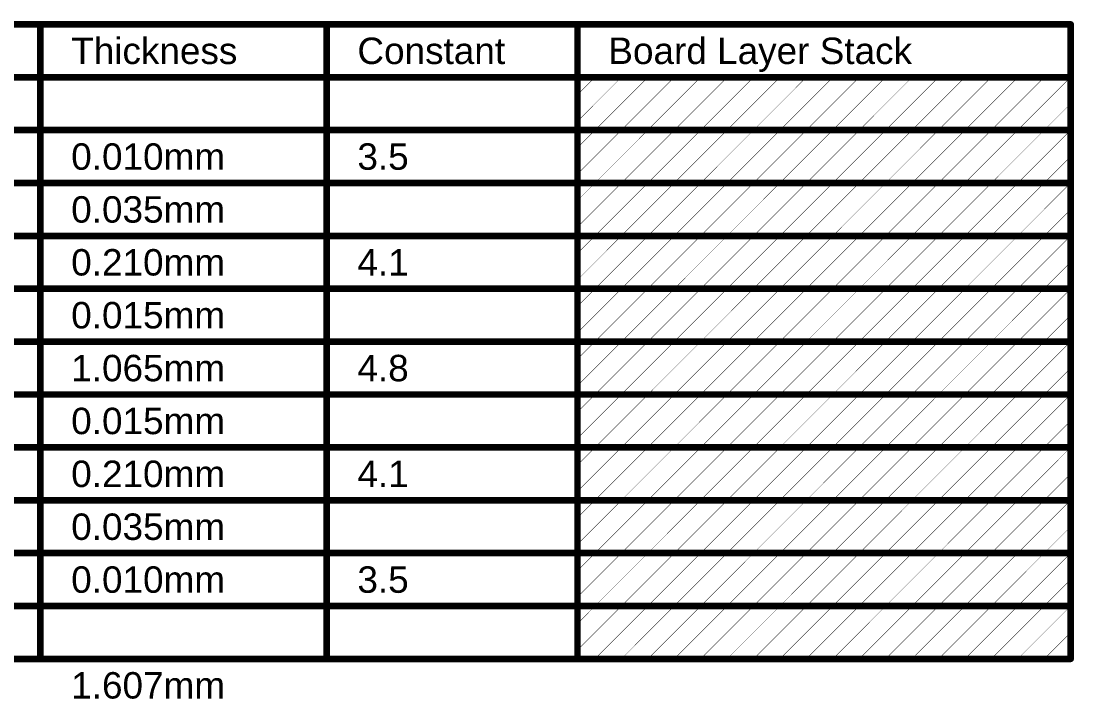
# Model space of a CAD drawing. Header units: inches. Extents: x -9 to 196, y -9 to 68.
# Drawn here: x 134.8 to 195.5, y -6.5 to 32.6 of the extents above; entities that cross this region are included whole.
import ezdxf

# ---------------------------------------------------------------- set-up
doc = ezdxf.new("R2010")
doc.units = ezdxf.units.IN
doc.layers.add('Fabrication', color=76, linetype='Continuous')
doc.styles.add('Arial', font='', dxfattribs={"height": 0.2})
doc.styles.get('Arial').set_extended_font_data('Arial')

msp = doc.modelspace()

# ---------------------------------------------------------------- linework, layer by layer
at = {"layer": 'Fabrication'}
for points, const_width in [([(80.029, 32.36), (195.314, 32.36)], 0.381), ([(135.894, -4.216), (135.894, 32.36)], 0.381), ([(152.4, -4.216), (152.4, 32.36)], 0.381), ([(166.874, -4.216), (166.874, 32.36)], 0.381), ([(195.314, -4.216), (195.314, 32.36)], 0.381), ([(80.029, 29.312), (195.314, 29.312)], 0.381), ([(166.874, 28.304), (167.882, 29.312)], 0.0254), ([(166.874, 26.78), (169.406, 29.312)], 0.0254), ([(167.882, 26.264), (170.93, 29.312)], 0.0254), ([(169.406, 26.264), (172.454, 29.312)], 0.0254), ([(170.93, 26.264), (173.978, 29.312)], 0.0254), ([(172.454, 26.264), (175.502, 29.312)], 0.0254), ([(173.978, 26.264), (177.026, 29.312)], 0.0254), ([(175.502, 26.264), (178.55, 29.312)], 0.0254), ([(177.026, 26.264), (180.074, 29.312)], 0.0254), ([(178.55, 26.264), (181.598, 29.312)], 0.0254), ([(180.074, 26.264), (183.122, 29.312)], 0.0254), ([(181.598, 26.264), (184.646, 29.312)], 0.0254), ([(183.122, 26.264), (186.17, 29.312)], 0.0254), ([(184.646, 26.264), (187.694, 29.312)], 0.0254), ([(186.17, 26.264), (189.218, 29.312)], 0.0254), ([(187.694, 26.264), (190.742, 29.312)], 0.0254), ([(189.218, 26.264), (192.266, 29.312)], 0.0254), ([(190.742, 26.264), (193.79, 29.312)], 0.0254), ([(192.266, 26.264), (195.314, 29.312)], 0.0254), ([(193.79, 26.264), (195.314, 27.788)], 0.0254), ([(114.056, 26.264), (135.894, 26.264)], 0.381), ([(135.894, 26.264), (152.4, 26.264)], 0.381), ([(152.4, 26.264), (166.874, 26.264)], 0.381), ([(166.874, 26.264), (195.314, 26.264)], 0.381), ([(166.874, 25.256), (167.882, 26.264)], 0.0254), ([(166.874, 23.732), (169.406, 26.264)], 0.0254), ([(167.882, 23.216), (170.93, 26.264)], 0.0254), ([(169.406, 23.216), (172.454, 26.264)], 0.0254), ([(170.93, 23.216), (173.978, 26.264)], 0.0254), ([(172.454, 23.216), (175.502, 26.264)], 0.0254), ([(173.978, 23.216), (177.026, 26.264)], 0.0254), ([(175.502, 23.216), (178.55, 26.264)], 0.0254), ([(177.026, 23.216), (180.074, 26.264)], 0.0254), ([(178.55, 23.216), (181.598, 26.264)], 0.0254), ([(180.074, 23.216), (183.122, 26.264)], 0.0254), ([(181.598, 23.216), (184.646, 26.264)], 0.0254), ([(183.122, 23.216), (186.17, 26.264)], 0.0254), ([(184.646, 23.216), (187.694, 26.264)], 0.0254), ([(186.17, 23.216), (189.218, 26.264)], 0.0254), ([(187.694, 23.216), (190.742, 26.264)], 0.0254), ([(189.218, 23.216), (192.266, 26.264)], 0.0254), ([(190.742, 23.216), (193.79, 26.264)], 0.0254), ([(192.266, 23.216), (195.314, 26.264)], 0.0254), ([(193.79, 23.216), (195.314, 24.74)], 0.0254), ([(114.056, 23.216), (135.894, 23.216)], 0.381), ([(135.894, 23.216), (152.4, 23.216)], 0.381), ([(152.4, 23.216), (166.874, 23.216)], 0.381), ([(166.874, 23.216), (195.314, 23.216)], 0.381), ([(166.874, 22.208), (167.882, 23.216)], 0.0254), ([(166.874, 20.684), (169.406, 23.216)], 0.0254), ([(167.882, 20.168), (170.93, 23.216)], 0.0254), ([(169.406, 20.168), (172.454, 23.216)], 0.0254), ([(170.93, 20.168), (173.978, 23.216)], 0.0254), ([(172.454, 20.168), (175.502, 23.216)], 0.0254), ([(173.978, 20.168), (177.026, 23.216)], 0.0254), ([(175.502, 20.168), (178.55, 23.216)], 0.0254), ([(177.026, 20.168), (180.074, 23.216)], 0.0254), ([(178.55, 20.168), (181.598, 23.216)], 0.0254), ([(180.074, 20.168), (183.122, 23.216)], 0.0254), ([(181.598, 20.168), (184.646, 23.216)], 0.0254), ([(183.122, 20.168), (186.17, 23.216)], 0.0254), ([(184.646, 20.168), (187.694, 23.216)], 0.0254), ([(186.17, 20.168), (189.218, 23.216)], 0.0254), ([(187.694, 20.168), (190.742, 23.216)], 0.0254), ([(189.218, 20.168), (192.266, 23.216)], 0.0254), ([(190.742, 20.168), (193.79, 23.216)], 0.0254), ([(192.266, 20.168), (195.314, 23.216)], 0.0254), ([(193.79, 20.168), (195.314, 21.692)], 0.0254), ([(114.056, 20.168), (135.894, 20.168)], 0.381), ([(135.894, 20.168), (152.4, 20.168)], 0.381), ([(152.4, 20.168), (166.874, 20.168)], 0.381), ([(166.874, 20.168), (195.314, 20.168)], 0.381), ([(166.874, 19.16), (167.882, 20.168)], 0.0254), ([(166.874, 17.636), (169.406, 20.168)], 0.0254), ([(167.882, 17.12), (170.93, 20.168)], 0.0254), ([(169.406, 17.12), (172.454, 20.168)], 0.0254), ([(170.93, 17.12), (173.978, 20.168)], 0.0254), ([(172.454, 17.12), (175.502, 20.168)], 0.0254), ([(173.978, 17.12), (177.026, 20.168)], 0.0254), ([(175.502, 17.12), (178.55, 20.168)], 0.0254), ([(177.026, 17.12), (180.074, 20.168)], 0.0254), ([(178.55, 17.12), (181.598, 20.168)], 0.0254), ([(180.074, 17.12), (183.122, 20.168)], 0.0254), ([(181.598, 17.12), (184.646, 20.168)], 0.0254), ([(183.122, 17.12), (186.17, 20.168)], 0.0254), ([(184.646, 17.12), (187.694, 20.168)], 0.0254), ([(186.17, 17.12), (189.218, 20.168)], 0.0254), ([(187.694, 17.12), (190.742, 20.168)], 0.0254), ([(189.218, 17.12), (192.266, 20.168)], 0.0254), ([(190.742, 17.12), (193.79, 20.168)], 0.0254), ([(192.266, 17.12), (195.314, 20.168)], 0.0254), ([(193.79, 17.12), (195.314, 18.644)], 0.0254), ([(114.056, 17.12), (135.894, 17.12)], 0.381), ([(135.894, 17.12), (152.4, 17.12)], 0.381), ([(152.4, 17.12), (166.874, 17.12)], 0.381), ([(166.874, 17.12), (195.314, 17.12)], 0.381), ([(166.874, 16.112), (167.882, 17.12)], 0.0254), ([(166.874, 14.588), (169.406, 17.12)], 0.0254), ([(167.882, 14.072), (170.93, 17.12)], 0.0254), ([(169.406, 14.072), (172.454, 17.12)], 0.0254), ([(170.93, 14.072), (173.978, 17.12)], 0.0254), ([(172.454, 14.072), (175.502, 17.12)], 0.0254), ([(173.978, 14.072), (177.026, 17.12)], 0.0254), ([(175.502, 14.072), (178.55, 17.12)], 0.0254), ([(177.026, 14.072), (180.074, 17.12)], 0.0254), ([(178.55, 14.072), (181.598, 17.12)], 0.0254), ([(180.074, 14.072), (183.122, 17.12)], 0.0254), ([(181.598, 14.072), (184.646, 17.12)], 0.0254), ([(183.122, 14.072), (186.17, 17.12)], 0.0254), ([(184.646, 14.072), (187.694, 17.12)], 0.0254), ([(186.17, 14.072), (189.218, 17.12)], 0.0254), ([(187.694, 14.072), (190.742, 17.12)], 0.0254), ([(189.218, 14.072), (192.266, 17.12)], 0.0254), ([(190.742, 14.072), (193.79, 17.12)], 0.0254), ([(192.266, 14.072), (195.314, 17.12)], 0.0254), ([(193.79, 14.072), (195.314, 15.596)], 0.0254), ([(114.056, 14.072), (135.894, 14.072)], 0.381), ([(135.894, 14.072), (152.4, 14.072)], 0.381), ([(152.4, 14.072), (166.874, 14.072)], 0.381), ([(166.874, 14.072), (195.314, 14.072)], 0.381), ([(166.874, 13.064), (167.882, 14.072)], 0.0254), ([(166.874, 11.54), (169.406, 14.072)], 0.0254), ([(167.882, 11.024), (170.93, 14.072)], 0.0254), ([(169.406, 11.024), (172.454, 14.072)], 0.0254), ([(170.93, 11.024), (173.978, 14.072)], 0.0254), ([(172.454, 11.024), (175.502, 14.072)], 0.0254), ([(173.978, 11.024), (177.026, 14.072)], 0.0254), ([(175.502, 11.024), (178.55, 14.072)], 0.0254), ([(177.026, 11.024), (180.074, 14.072)], 0.0254), ([(178.55, 11.024), (181.598, 14.072)], 0.0254), ([(180.074, 11.024), (183.122, 14.072)], 0.0254), ([(181.598, 11.024), (184.646, 14.072)], 0.0254), ([(183.122, 11.024), (186.17, 14.072)], 0.0254), ([(184.646, 11.024), (187.694, 14.072)], 0.0254), ([(186.17, 11.024), (189.218, 14.072)], 0.0254), ([(187.694, 11.024), (190.742, 14.072)], 0.0254), ([(189.218, 11.024), (192.266, 14.072)], 0.0254), ([(190.742, 11.024), (193.79, 14.072)], 0.0254), ([(192.266, 11.024), (195.314, 14.072)], 0.0254), ([(193.79, 11.024), (195.314, 12.548)], 0.0254), ([(114.056, 11.024), (135.894, 11.024)], 0.381), ([(135.894, 11.024), (152.4, 11.024)], 0.381), ([(152.4, 11.024), (166.874, 11.024)], 0.381), ([(166.874, 11.024), (195.314, 11.024)], 0.381), ([(166.874, 10.016), (167.882, 11.024)], 0.0254), ([(166.874, 8.492), (169.406, 11.024)], 0.0254), ([(167.882, 7.976), (170.93, 11.024)], 0.0254), ([(169.406, 7.976), (172.454, 11.024)], 0.0254), ([(170.93, 7.976), (173.978, 11.024)], 0.0254), ([(172.454, 7.976), (175.502, 11.024)], 0.0254), ([(173.978, 7.976), (177.026, 11.024)], 0.0254), ([(175.502, 7.976), (178.55, 11.024)], 0.0254), ([(177.026, 7.976), (180.074, 11.024)], 0.0254), ([(178.55, 7.976), (181.598, 11.024)], 0.0254), ([(180.074, 7.976), (183.122, 11.024)], 0.0254), ([(181.598, 7.976), (184.646, 11.024)], 0.0254), ([(183.122, 7.976), (186.17, 11.024)], 0.0254), ([(184.646, 7.976), (187.694, 11.024)], 0.0254), ([(186.17, 7.976), (189.218, 11.024)], 0.0254), ([(187.694, 7.976), (190.742, 11.024)], 0.0254), ([(189.218, 7.976), (192.266, 11.024)], 0.0254), ([(190.742, 7.976), (193.79, 11.024)], 0.0254), ([(192.266, 7.976), (195.314, 11.024)], 0.0254), ([(193.79, 7.976), (195.314, 9.5)], 0.0254), ([(114.056, 7.976), (135.894, 7.976)], 0.381), ([(135.894, 7.976), (152.4, 7.976)], 0.381), ([(152.4, 7.976), (166.874, 7.976)], 0.381), ([(166.874, 7.976), (195.314, 7.976)], 0.381), ([(166.874, 6.968), (167.882, 7.976)], 0.0254), ([(166.874, 5.444), (169.406, 7.976)], 0.0254), ([(167.882, 4.928), (170.93, 7.976)], 0.0254), ([(169.406, 4.928), (172.454, 7.976)], 0.0254), ([(170.93, 4.928), (173.978, 7.976)], 0.0254), ([(172.454, 4.928), (175.502, 7.976)], 0.0254), ([(173.978, 4.928), (177.026, 7.976)], 0.0254), ([(175.502, 4.928), (178.55, 7.976)], 0.0254), ([(177.026, 4.928), (180.074, 7.976)], 0.0254), ([(178.55, 4.928), (181.598, 7.976)], 0.0254), ([(180.074, 4.928), (183.122, 7.976)], 0.0254), ([(181.598, 4.928), (184.646, 7.976)], 0.0254), ([(183.122, 4.928), (186.17, 7.976)], 0.0254), ([(184.646, 4.928), (187.694, 7.976)], 0.0254), ([(186.17, 4.928), (189.218, 7.976)], 0.0254), ([(187.694, 4.928), (190.742, 7.976)], 0.0254), ([(189.218, 4.928), (192.266, 7.976)], 0.0254), ([(190.742, 4.928), (193.79, 7.976)], 0.0254), ([(192.266, 4.928), (195.314, 7.976)], 0.0254), ([(193.79, 4.928), (195.314, 6.452)], 0.0254), ([(114.056, 4.928), (135.894, 4.928)], 0.381), ([(135.894, 4.928), (152.4, 4.928)], 0.381), ([(152.4, 4.928), (166.874, 4.928)], 0.381), ([(166.874, 4.928), (195.314, 4.928)], 0.381), ([(166.874, 3.92), (167.882, 4.928)], 0.0254), ([(166.874, 2.396), (169.406, 4.928)], 0.0254), ([(167.882, 1.88), (170.93, 4.928)], 0.0254), ([(169.406, 1.88), (172.454, 4.928)], 0.0254), ([(170.93, 1.88), (173.978, 4.928)], 0.0254), ([(172.454, 1.88), (175.502, 4.928)], 0.0254), ([(173.978, 1.88), (177.026, 4.928)], 0.0254), ([(175.502, 1.88), (178.55, 4.928)], 0.0254), ([(177.026, 1.88), (180.074, 4.928)], 0.0254), ([(178.55, 1.88), (181.598, 4.928)], 0.0254), ([(180.074, 1.88), (183.122, 4.928)], 0.0254), ([(181.598, 1.88), (184.646, 4.928)], 0.0254), ([(183.122, 1.88), (186.17, 4.928)], 0.0254), ([(184.646, 1.88), (187.694, 4.928)], 0.0254), ([(186.17, 1.88), (189.218, 4.928)], 0.0254), ([(187.694, 1.88), (190.742, 4.928)], 0.0254), ([(189.218, 1.88), (192.266, 4.928)], 0.0254), ([(190.742, 1.88), (193.79, 4.928)], 0.0254), ([(192.266, 1.88), (195.314, 4.928)], 0.0254), ([(193.79, 1.88), (195.314, 3.404)], 0.0254), ([(114.056, 1.88), (135.894, 1.88)], 0.381), ([(135.894, 1.88), (152.4, 1.88)], 0.381), ([(152.4, 1.88), (166.874, 1.88)], 0.381), ([(166.874, 1.88), (195.314, 1.88)], 0.381), ([(166.874, 0.872), (167.882, 1.88)], 0.0254), ([(166.874, -0.652), (169.406, 1.88)], 0.0254), ([(167.882, -1.168), (170.93, 1.88)], 0.0254), ([(169.406, -1.168), (172.454, 1.88)], 0.0254), ([(170.93, -1.168), (173.978, 1.88)], 0.0254), ([(172.454, -1.168), (175.502, 1.88)], 0.0254), ([(173.978, -1.168), (177.026, 1.88)], 0.0254), ([(175.502, -1.168), (178.55, 1.88)], 0.0254), ([(177.026, -1.168), (180.074, 1.88)], 0.0254), ([(178.55, -1.168), (181.598, 1.88)], 0.0254), ([(180.074, -1.168), (183.122, 1.88)], 0.0254), ([(181.598, -1.168), (184.646, 1.88)], 0.0254), ([(183.122, -1.168), (186.17, 1.88)], 0.0254), ([(184.646, -1.168), (187.694, 1.88)], 0.0254), ([(186.17, -1.168), (189.218, 1.88)], 0.0254), ([(187.694, -1.168), (190.742, 1.88)], 0.0254), ([(189.218, -1.168), (192.266, 1.88)], 0.0254), ([(190.742, -1.168), (193.79, 1.88)], 0.0254), ([(192.266, -1.168), (195.314, 1.88)], 0.0254), ([(193.79, -1.168), (195.314, 0.356)], 0.0254), ([(114.056, -1.168), (135.894, -1.168)], 0.381), ([(135.894, -1.168), (152.4, -1.168)], 0.381), ([(152.4, -1.168), (166.874, -1.168)], 0.381), ([(166.874, -1.168), (195.314, -1.168)], 0.381), ([(166.874, -2.176), (167.882, -1.168)], 0.0254), ([(166.874, -3.7), (169.406, -1.168)], 0.0254), ([(167.882, -4.216), (170.93, -1.168)], 0.0254), ([(169.406, -4.216), (172.454, -1.168)], 0.0254), ([(170.93, -4.216), (173.978, -1.168)], 0.0254), ([(172.454, -4.216), (175.502, -1.168)], 0.0254), ([(173.978, -4.216), (177.026, -1.168)], 0.0254), ([(175.502, -4.216), (178.55, -1.168)], 0.0254), ([(177.026, -4.216), (180.074, -1.168)], 0.0254), ([(178.55, -4.216), (181.598, -1.168)], 0.0254), ([(180.074, -4.216), (183.122, -1.168)], 0.0254), ([(181.598, -4.216), (184.646, -1.168)], 0.0254), ([(183.122, -4.216), (186.17, -1.168)], 0.0254), ([(184.646, -4.216), (187.694, -1.168)], 0.0254), ([(186.17, -4.216), (189.218, -1.168)], 0.0254), ([(187.694, -4.216), (190.742, -1.168)], 0.0254), ([(189.218, -4.216), (192.266, -1.168)], 0.0254), ([(190.742, -4.216), (193.79, -1.168)], 0.0254), ([(192.266, -4.216), (195.314, -1.168)], 0.0254), ([(193.79, -4.216), (195.314, -2.692)], 0.0254), ([(114.056, -4.216), (135.894, -4.216)], 0.381), ([(135.894, -4.216), (152.4, -4.216)], 0.381), ([(152.4, -4.216), (166.874, -4.216)], 0.381), ([(166.874, -4.216), (195.314, -4.216)], 0.381)]:
    msp.add_lwpolyline(points, dxfattribs=dict(at, const_width=const_width))
for points, const_width in [([(135.799, 32.36, 1), (135.989, 32.36, 1)], 0.191), ([(152.305, 32.36, 1), (152.495, 32.36, 1)], 0.191), ([(166.779, 32.36, 1), (166.97, 32.36, 1)], 0.191), ([(195.219, 32.36, 1), (195.41, 32.36, 1)], 0.191), ([(195.219, 32.36, 1), (195.41, 32.36, 1)], 0.191), ([(167.876, 29.312, 1), (167.889, 29.312, 1)], 0.0127), ([(169.4, 29.312, 1), (169.413, 29.312, 1)], 0.0127), ([(170.924, 29.312, 1), (170.937, 29.312, 1)], 0.0127), ([(172.448, 29.312, 1), (172.461, 29.312, 1)], 0.0127), ([(173.972, 29.312, 1), (173.985, 29.312, 1)], 0.0127), ([(175.496, 29.312, 1), (175.509, 29.312, 1)], 0.0127), ([(177.02, 29.312, 1), (177.033, 29.312, 1)], 0.0127), ([(178.544, 29.312, 1), (178.557, 29.312, 1)], 0.0127), ([(180.068, 29.312, 1), (180.081, 29.312, 1)], 0.0127), ([(181.592, 29.312, 1), (181.605, 29.312, 1)], 0.0127), ([(183.116, 29.312, 1), (183.129, 29.312, 1)], 0.0127), ([(184.64, 29.312, 1), (184.653, 29.312, 1)], 0.0127), ([(186.164, 29.312, 1), (186.177, 29.312, 1)], 0.0127), ([(187.688, 29.312, 1), (187.701, 29.312, 1)], 0.0127), ([(189.212, 29.312, 1), (189.225, 29.312, 1)], 0.0127), ([(190.736, 29.312, 1), (190.749, 29.312, 1)], 0.0127), ([(192.26, 29.312, 1), (192.273, 29.312, 1)], 0.0127), ([(193.784, 29.312, 1), (193.797, 29.312, 1)], 0.0127), ([(195.219, 29.312, 1), (195.41, 29.312, 1)], 0.191), ([(195.308, 29.312, 1), (195.321, 29.312, 1)], 0.0127), ([(166.868, 28.304, 1), (166.881, 28.304, 1)], 0.0127), ([(195.308, 27.788, 1), (195.321, 27.788, 1)], 0.0127), ([(166.868, 26.78, 1), (166.881, 26.78, 1)], 0.0127), ([(135.799, 26.264, 1), (135.989, 26.264, 1)], 0.191), ([(135.799, 26.264, 1), (135.989, 26.264, 1)], 0.191), ([(152.305, 26.264, 1), (152.495, 26.264, 1)], 0.191), ([(152.305, 26.264, 1), (152.495, 26.264, 1)], 0.191), ([(166.779, 26.264, 1), (166.97, 26.264, 1)], 0.191), ([(166.779, 26.264, 1), (166.97, 26.264, 1)], 0.191), ([(167.876, 26.264, 1), (167.889, 26.264, 1)], 0.0127), ([(167.876, 26.264, 1), (167.889, 26.264, 1)], 0.0127), ([(169.4, 26.264, 1), (169.413, 26.264, 1)], 0.0127), ([(169.4, 26.264, 1), (169.413, 26.264, 1)], 0.0127), ([(170.924, 26.264, 1), (170.937, 26.264, 1)], 0.0127), ([(170.924, 26.264, 1), (170.937, 26.264, 1)], 0.0127), ([(172.448, 26.264, 1), (172.461, 26.264, 1)], 0.0127), ([(172.448, 26.264, 1), (172.461, 26.264, 1)], 0.0127), ([(173.972, 26.264, 1), (173.985, 26.264, 1)], 0.0127), ([(173.972, 26.264, 1), (173.985, 26.264, 1)], 0.0127), ([(175.496, 26.264, 1), (175.509, 26.264, 1)], 0.0127), ([(175.496, 26.264, 1), (175.509, 26.264, 1)], 0.0127), ([(177.02, 26.264, 1), (177.033, 26.264, 1)], 0.0127), ([(177.02, 26.264, 1), (177.033, 26.264, 1)], 0.0127), ([(178.544, 26.264, 1), (178.557, 26.264, 1)], 0.0127), ([(178.544, 26.264, 1), (178.557, 26.264, 1)], 0.0127), ([(180.068, 26.264, 1), (180.081, 26.264, 1)], 0.0127), ([(180.068, 26.264, 1), (180.081, 26.264, 1)], 0.0127), ([(181.592, 26.264, 1), (181.605, 26.264, 1)], 0.0127), ([(181.592, 26.264, 1), (181.605, 26.264, 1)], 0.0127), ([(183.116, 26.264, 1), (183.129, 26.264, 1)], 0.0127), ([(183.116, 26.264, 1), (183.129, 26.264, 1)], 0.0127), ([(184.64, 26.264, 1), (184.653, 26.264, 1)], 0.0127), ([(184.64, 26.264, 1), (184.653, 26.264, 1)], 0.0127), ([(186.164, 26.264, 1), (186.177, 26.264, 1)], 0.0127), ([(186.164, 26.264, 1), (186.177, 26.264, 1)], 0.0127), ([(187.688, 26.264, 1), (187.701, 26.264, 1)], 0.0127), ([(187.688, 26.264, 1), (187.701, 26.264, 1)], 0.0127), ([(189.212, 26.264, 1), (189.225, 26.264, 1)], 0.0127), ([(189.212, 26.264, 1), (189.225, 26.264, 1)], 0.0127), ([(190.736, 26.264, 1), (190.749, 26.264, 1)], 0.0127), ([(190.736, 26.264, 1), (190.749, 26.264, 1)], 0.0127), ([(192.26, 26.264, 1), (192.273, 26.264, 1)], 0.0127), ([(192.26, 26.264, 1), (192.273, 26.264, 1)], 0.0127), ([(193.784, 26.264, 1), (193.797, 26.264, 1)], 0.0127), ([(193.784, 26.264, 1), (193.797, 26.264, 1)], 0.0127), ([(195.219, 26.264, 1), (195.41, 26.264, 1)], 0.191), ([(195.308, 26.264, 1), (195.321, 26.264, 1)], 0.0127), ([(166.868, 25.256, 1), (166.881, 25.256, 1)], 0.0127), ([(195.308, 24.74, 1), (195.321, 24.74, 1)], 0.0127), ([(166.868, 23.732, 1), (166.881, 23.732, 1)], 0.0127), ([(135.799, 23.216, 1), (135.989, 23.216, 1)], 0.191), ([(135.799, 23.216, 1), (135.989, 23.216, 1)], 0.191), ([(152.305, 23.216, 1), (152.495, 23.216, 1)], 0.191), ([(152.305, 23.216, 1), (152.495, 23.216, 1)], 0.191), ([(166.779, 23.216, 1), (166.97, 23.216, 1)], 0.191), ([(166.779, 23.216, 1), (166.97, 23.216, 1)], 0.191), ([(167.876, 23.216, 1), (167.889, 23.216, 1)], 0.0127), ([(167.876, 23.216, 1), (167.889, 23.216, 1)], 0.0127), ([(169.4, 23.216, 1), (169.413, 23.216, 1)], 0.0127), ([(169.4, 23.216, 1), (169.413, 23.216, 1)], 0.0127), ([(170.924, 23.216, 1), (170.937, 23.216, 1)], 0.0127), ([(170.924, 23.216, 1), (170.937, 23.216, 1)], 0.0127), ([(172.448, 23.216, 1), (172.461, 23.216, 1)], 0.0127), ([(172.448, 23.216, 1), (172.461, 23.216, 1)], 0.0127), ([(173.972, 23.216, 1), (173.985, 23.216, 1)], 0.0127), ([(173.972, 23.216, 1), (173.985, 23.216, 1)], 0.0127), ([(175.496, 23.216, 1), (175.509, 23.216, 1)], 0.0127), ([(175.496, 23.216, 1), (175.509, 23.216, 1)], 0.0127), ([(177.02, 23.216, 1), (177.033, 23.216, 1)], 0.0127), ([(177.02, 23.216, 1), (177.033, 23.216, 1)], 0.0127), ([(178.544, 23.216, 1), (178.557, 23.216, 1)], 0.0127), ([(178.544, 23.216, 1), (178.557, 23.216, 1)], 0.0127), ([(180.068, 23.216, 1), (180.081, 23.216, 1)], 0.0127), ([(180.068, 23.216, 1), (180.081, 23.216, 1)], 0.0127), ([(181.592, 23.216, 1), (181.605, 23.216, 1)], 0.0127), ([(181.592, 23.216, 1), (181.605, 23.216, 1)], 0.0127), ([(183.116, 23.216, 1), (183.129, 23.216, 1)], 0.0127), ([(183.116, 23.216, 1), (183.129, 23.216, 1)], 0.0127), ([(184.64, 23.216, 1), (184.653, 23.216, 1)], 0.0127), ([(184.64, 23.216, 1), (184.653, 23.216, 1)], 0.0127), ([(186.164, 23.216, 1), (186.177, 23.216, 1)], 0.0127), ([(186.164, 23.216, 1), (186.177, 23.216, 1)], 0.0127), ([(187.688, 23.216, 1), (187.701, 23.216, 1)], 0.0127), ([(187.688, 23.216, 1), (187.701, 23.216, 1)], 0.0127), ([(189.212, 23.216, 1), (189.225, 23.216, 1)], 0.0127), ([(189.212, 23.216, 1), (189.225, 23.216, 1)], 0.0127), ([(190.736, 23.216, 1), (190.749, 23.216, 1)], 0.0127), ([(190.736, 23.216, 1), (190.749, 23.216, 1)], 0.0127), ([(192.26, 23.216, 1), (192.273, 23.216, 1)], 0.0127), ([(192.26, 23.216, 1), (192.273, 23.216, 1)], 0.0127), ([(193.784, 23.216, 1), (193.797, 23.216, 1)], 0.0127), ([(193.784, 23.216, 1), (193.797, 23.216, 1)], 0.0127), ([(195.219, 23.216, 1), (195.41, 23.216, 1)], 0.191), ([(195.308, 23.216, 1), (195.321, 23.216, 1)], 0.0127), ([(166.868, 22.208, 1), (166.881, 22.208, 1)], 0.0127), ([(195.308, 21.692, 1), (195.321, 21.692, 1)], 0.0127), ([(166.868, 20.684, 1), (166.881, 20.684, 1)], 0.0127), ([(135.799, 20.168, 1), (135.989, 20.168, 1)], 0.191), ([(135.799, 20.168, 1), (135.989, 20.168, 1)], 0.191), ([(152.305, 20.168, 1), (152.495, 20.168, 1)], 0.191), ([(152.305, 20.168, 1), (152.495, 20.168, 1)], 0.191), ([(166.779, 20.168, 1), (166.97, 20.168, 1)], 0.191), ([(166.779, 20.168, 1), (166.97, 20.168, 1)], 0.191), ([(167.876, 20.168, 1), (167.889, 20.168, 1)], 0.0127), ([(167.876, 20.168, 1), (167.889, 20.168, 1)], 0.0127), ([(169.4, 20.168, 1), (169.413, 20.168, 1)], 0.0127), ([(169.4, 20.168, 1), (169.413, 20.168, 1)], 0.0127), ([(170.924, 20.168, 1), (170.937, 20.168, 1)], 0.0127), ([(170.924, 20.168, 1), (170.937, 20.168, 1)], 0.0127), ([(172.448, 20.168, 1), (172.461, 20.168, 1)], 0.0127), ([(172.448, 20.168, 1), (172.461, 20.168, 1)], 0.0127), ([(173.972, 20.168, 1), (173.985, 20.168, 1)], 0.0127), ([(173.972, 20.168, 1), (173.985, 20.168, 1)], 0.0127), ([(175.496, 20.168, 1), (175.509, 20.168, 1)], 0.0127), ([(175.496, 20.168, 1), (175.509, 20.168, 1)], 0.0127), ([(177.02, 20.168, 1), (177.033, 20.168, 1)], 0.0127), ([(177.02, 20.168, 1), (177.033, 20.168, 1)], 0.0127), ([(178.544, 20.168, 1), (178.557, 20.168, 1)], 0.0127), ([(178.544, 20.168, 1), (178.557, 20.168, 1)], 0.0127), ([(180.068, 20.168, 1), (180.081, 20.168, 1)], 0.0127), ([(180.068, 20.168, 1), (180.081, 20.168, 1)], 0.0127), ([(181.592, 20.168, 1), (181.605, 20.168, 1)], 0.0127), ([(181.592, 20.168, 1), (181.605, 20.168, 1)], 0.0127), ([(183.116, 20.168, 1), (183.129, 20.168, 1)], 0.0127), ([(183.116, 20.168, 1), (183.129, 20.168, 1)], 0.0127), ([(184.64, 20.168, 1), (184.653, 20.168, 1)], 0.0127), ([(184.64, 20.168, 1), (184.653, 20.168, 1)], 0.0127), ([(186.164, 20.168, 1), (186.177, 20.168, 1)], 0.0127), ([(186.164, 20.168, 1), (186.177, 20.168, 1)], 0.0127), ([(187.688, 20.168, 1), (187.701, 20.168, 1)], 0.0127), ([(187.688, 20.168, 1), (187.701, 20.168, 1)], 0.0127), ([(189.212, 20.168, 1), (189.225, 20.168, 1)], 0.0127), ([(189.212, 20.168, 1), (189.225, 20.168, 1)], 0.0127), ([(190.736, 20.168, 1), (190.749, 20.168, 1)], 0.0127), ([(190.736, 20.168, 1), (190.749, 20.168, 1)], 0.0127), ([(192.26, 20.168, 1), (192.273, 20.168, 1)], 0.0127), ([(192.26, 20.168, 1), (192.273, 20.168, 1)], 0.0127), ([(193.784, 20.168, 1), (193.797, 20.168, 1)], 0.0127), ([(193.784, 20.168, 1), (193.797, 20.168, 1)], 0.0127), ([(195.219, 20.168, 1), (195.41, 20.168, 1)], 0.191), ([(195.308, 20.168, 1), (195.321, 20.168, 1)], 0.0127), ([(166.868, 19.16, 1), (166.881, 19.16, 1)], 0.0127), ([(195.308, 18.644, 1), (195.321, 18.644, 1)], 0.0127), ([(166.868, 17.636, 1), (166.881, 17.636, 1)], 0.0127), ([(135.799, 17.12, 1), (135.989, 17.12, 1)], 0.191), ([(135.799, 17.12, 1), (135.989, 17.12, 1)], 0.191), ([(152.305, 17.12, 1), (152.495, 17.12, 1)], 0.191), ([(152.305, 17.12, 1), (152.495, 17.12, 1)], 0.191), ([(166.779, 17.12, 1), (166.97, 17.12, 1)], 0.191), ([(166.779, 17.12, 1), (166.97, 17.12, 1)], 0.191), ([(167.876, 17.12, 1), (167.889, 17.12, 1)], 0.0127), ([(167.876, 17.12, 1), (167.889, 17.12, 1)], 0.0127), ([(169.4, 17.12, 1), (169.413, 17.12, 1)], 0.0127), ([(169.4, 17.12, 1), (169.413, 17.12, 1)], 0.0127), ([(170.924, 17.12, 1), (170.937, 17.12, 1)], 0.0127), ([(170.924, 17.12, 1), (170.937, 17.12, 1)], 0.0127), ([(172.448, 17.12, 1), (172.461, 17.12, 1)], 0.0127), ([(172.448, 17.12, 1), (172.461, 17.12, 1)], 0.0127), ([(173.972, 17.12, 1), (173.985, 17.12, 1)], 0.0127), ([(173.972, 17.12, 1), (173.985, 17.12, 1)], 0.0127), ([(175.496, 17.12, 1), (175.509, 17.12, 1)], 0.0127), ([(175.496, 17.12, 1), (175.509, 17.12, 1)], 0.0127), ([(177.02, 17.12, 1), (177.033, 17.12, 1)], 0.0127), ([(177.02, 17.12, 1), (177.033, 17.12, 1)], 0.0127), ([(178.544, 17.12, 1), (178.557, 17.12, 1)], 0.0127), ([(178.544, 17.12, 1), (178.557, 17.12, 1)], 0.0127), ([(180.068, 17.12, 1), (180.081, 17.12, 1)], 0.0127), ([(180.068, 17.12, 1), (180.081, 17.12, 1)], 0.0127), ([(181.592, 17.12, 1), (181.605, 17.12, 1)], 0.0127), ([(181.592, 17.12, 1), (181.605, 17.12, 1)], 0.0127), ([(183.116, 17.12, 1), (183.129, 17.12, 1)], 0.0127), ([(183.116, 17.12, 1), (183.129, 17.12, 1)], 0.0127), ([(184.64, 17.12, 1), (184.653, 17.12, 1)], 0.0127), ([(184.64, 17.12, 1), (184.653, 17.12, 1)], 0.0127), ([(186.164, 17.12, 1), (186.177, 17.12, 1)], 0.0127), ([(186.164, 17.12, 1), (186.177, 17.12, 1)], 0.0127), ([(187.688, 17.12, 1), (187.701, 17.12, 1)], 0.0127), ([(187.688, 17.12, 1), (187.701, 17.12, 1)], 0.0127), ([(189.212, 17.12, 1), (189.225, 17.12, 1)], 0.0127), ([(189.212, 17.12, 1), (189.225, 17.12, 1)], 0.0127), ([(190.736, 17.12, 1), (190.749, 17.12, 1)], 0.0127), ([(190.736, 17.12, 1), (190.749, 17.12, 1)], 0.0127), ([(192.26, 17.12, 1), (192.273, 17.12, 1)], 0.0127), ([(192.26, 17.12, 1), (192.273, 17.12, 1)], 0.0127), ([(193.784, 17.12, 1), (193.797, 17.12, 1)], 0.0127), ([(193.784, 17.12, 1), (193.797, 17.12, 1)], 0.0127), ([(195.219, 17.12, 1), (195.41, 17.12, 1)], 0.191), ([(195.308, 17.12, 1), (195.321, 17.12, 1)], 0.0127), ([(166.868, 16.112, 1), (166.881, 16.112, 1)], 0.0127), ([(195.308, 15.596, 1), (195.321, 15.596, 1)], 0.0127), ([(166.868, 14.588, 1), (166.881, 14.588, 1)], 0.0127), ([(135.799, 14.072, 1), (135.989, 14.072, 1)], 0.191), ([(135.799, 14.072, 1), (135.989, 14.072, 1)], 0.191), ([(152.305, 14.072, 1), (152.495, 14.072, 1)], 0.191), ([(152.305, 14.072, 1), (152.495, 14.072, 1)], 0.191), ([(166.779, 14.072, 1), (166.97, 14.072, 1)], 0.191), ([(166.779, 14.072, 1), (166.97, 14.072, 1)], 0.191), ([(167.876, 14.072, 1), (167.889, 14.072, 1)], 0.0127), ([(167.876, 14.072, 1), (167.889, 14.072, 1)], 0.0127), ([(169.4, 14.072, 1), (169.413, 14.072, 1)], 0.0127), ([(169.4, 14.072, 1), (169.413, 14.072, 1)], 0.0127), ([(170.924, 14.072, 1), (170.937, 14.072, 1)], 0.0127), ([(170.924, 14.072, 1), (170.937, 14.072, 1)], 0.0127), ([(172.448, 14.072, 1), (172.461, 14.072, 1)], 0.0127), ([(172.448, 14.072, 1), (172.461, 14.072, 1)], 0.0127), ([(173.972, 14.072, 1), (173.985, 14.072, 1)], 0.0127), ([(173.972, 14.072, 1), (173.985, 14.072, 1)], 0.0127), ([(175.496, 14.072, 1), (175.509, 14.072, 1)], 0.0127), ([(175.496, 14.072, 1), (175.509, 14.072, 1)], 0.0127), ([(177.02, 14.072, 1), (177.033, 14.072, 1)], 0.0127), ([(177.02, 14.072, 1), (177.033, 14.072, 1)], 0.0127), ([(178.544, 14.072, 1), (178.557, 14.072, 1)], 0.0127), ([(178.544, 14.072, 1), (178.557, 14.072, 1)], 0.0127), ([(180.068, 14.072, 1), (180.081, 14.072, 1)], 0.0127), ([(180.068, 14.072, 1), (180.081, 14.072, 1)], 0.0127), ([(181.592, 14.072, 1), (181.605, 14.072, 1)], 0.0127), ([(181.592, 14.072, 1), (181.605, 14.072, 1)], 0.0127), ([(183.116, 14.072, 1), (183.129, 14.072, 1)], 0.0127), ([(183.116, 14.072, 1), (183.129, 14.072, 1)], 0.0127), ([(184.64, 14.072, 1), (184.653, 14.072, 1)], 0.0127), ([(184.64, 14.072, 1), (184.653, 14.072, 1)], 0.0127), ([(186.164, 14.072, 1), (186.177, 14.072, 1)], 0.0127), ([(186.164, 14.072, 1), (186.177, 14.072, 1)], 0.0127), ([(187.688, 14.072, 1), (187.701, 14.072, 1)], 0.0127), ([(187.688, 14.072, 1), (187.701, 14.072, 1)], 0.0127), ([(189.212, 14.072, 1), (189.225, 14.072, 1)], 0.0127), ([(189.212, 14.072, 1), (189.225, 14.072, 1)], 0.0127), ([(190.736, 14.072, 1), (190.749, 14.072, 1)], 0.0127), ([(190.736, 14.072, 1), (190.749, 14.072, 1)], 0.0127), ([(192.26, 14.072, 1), (192.273, 14.072, 1)], 0.0127), ([(192.26, 14.072, 1), (192.273, 14.072, 1)], 0.0127), ([(193.784, 14.072, 1), (193.797, 14.072, 1)], 0.0127), ([(193.784, 14.072, 1), (193.797, 14.072, 1)], 0.0127), ([(195.219, 14.072, 1), (195.41, 14.072, 1)], 0.191), ([(195.308, 14.072, 1), (195.321, 14.072, 1)], 0.0127), ([(166.868, 13.064, 1), (166.881, 13.064, 1)], 0.0127), ([(195.308, 12.548, 1), (195.321, 12.548, 1)], 0.0127), ([(166.868, 11.54, 1), (166.881, 11.54, 1)], 0.0127), ([(135.799, 11.024, 1), (135.989, 11.024, 1)], 0.191), ([(135.799, 11.024, 1), (135.989, 11.024, 1)], 0.191), ([(152.305, 11.024, 1), (152.495, 11.024, 1)], 0.191), ([(152.305, 11.024, 1), (152.495, 11.024, 1)], 0.191), ([(166.779, 11.024, 1), (166.97, 11.024, 1)], 0.191), ([(166.779, 11.024, 1), (166.97, 11.024, 1)], 0.191), ([(167.876, 11.024, 1), (167.889, 11.024, 1)], 0.0127), ([(167.876, 11.024, 1), (167.889, 11.024, 1)], 0.0127), ([(169.4, 11.024, 1), (169.413, 11.024, 1)], 0.0127), ([(169.4, 11.024, 1), (169.413, 11.024, 1)], 0.0127), ([(170.924, 11.024, 1), (170.937, 11.024, 1)], 0.0127), ([(170.924, 11.024, 1), (170.937, 11.024, 1)], 0.0127), ([(172.448, 11.024, 1), (172.461, 11.024, 1)], 0.0127), ([(172.448, 11.024, 1), (172.461, 11.024, 1)], 0.0127), ([(173.972, 11.024, 1), (173.985, 11.024, 1)], 0.0127), ([(173.972, 11.024, 1), (173.985, 11.024, 1)], 0.0127), ([(175.496, 11.024, 1), (175.509, 11.024, 1)], 0.0127), ([(175.496, 11.024, 1), (175.509, 11.024, 1)], 0.0127), ([(177.02, 11.024, 1), (177.033, 11.024, 1)], 0.0127), ([(177.02, 11.024, 1), (177.033, 11.024, 1)], 0.0127), ([(178.544, 11.024, 1), (178.557, 11.024, 1)], 0.0127), ([(178.544, 11.024, 1), (178.557, 11.024, 1)], 0.0127), ([(180.068, 11.024, 1), (180.081, 11.024, 1)], 0.0127), ([(180.068, 11.024, 1), (180.081, 11.024, 1)], 0.0127), ([(181.592, 11.024, 1), (181.605, 11.024, 1)], 0.0127), ([(181.592, 11.024, 1), (181.605, 11.024, 1)], 0.0127), ([(183.116, 11.024, 1), (183.129, 11.024, 1)], 0.0127), ([(183.116, 11.024, 1), (183.129, 11.024, 1)], 0.0127), ([(184.64, 11.024, 1), (184.653, 11.024, 1)], 0.0127), ([(184.64, 11.024, 1), (184.653, 11.024, 1)], 0.0127), ([(186.164, 11.024, 1), (186.177, 11.024, 1)], 0.0127), ([(186.164, 11.024, 1), (186.177, 11.024, 1)], 0.0127), ([(187.688, 11.024, 1), (187.701, 11.024, 1)], 0.0127), ([(187.688, 11.024, 1), (187.701, 11.024, 1)], 0.0127), ([(189.212, 11.024, 1), (189.225, 11.024, 1)], 0.0127), ([(189.212, 11.024, 1), (189.225, 11.024, 1)], 0.0127), ([(190.736, 11.024, 1), (190.749, 11.024, 1)], 0.0127), ([(190.736, 11.024, 1), (190.749, 11.024, 1)], 0.0127), ([(192.26, 11.024, 1), (192.273, 11.024, 1)], 0.0127), ([(192.26, 11.024, 1), (192.273, 11.024, 1)], 0.0127), ([(193.784, 11.024, 1), (193.797, 11.024, 1)], 0.0127), ([(193.784, 11.024, 1), (193.797, 11.024, 1)], 0.0127), ([(195.219, 11.024, 1), (195.41, 11.024, 1)], 0.191), ([(195.308, 11.024, 1), (195.321, 11.024, 1)], 0.0127), ([(166.868, 10.016, 1), (166.881, 10.016, 1)], 0.0127), ([(195.308, 9.5, 1), (195.321, 9.5, 1)], 0.0127), ([(166.868, 8.492, 1), (166.881, 8.492, 1)], 0.0127), ([(135.799, 7.976, 1), (135.989, 7.976, 1)], 0.191), ([(135.799, 7.976, 1), (135.989, 7.976, 1)], 0.191), ([(152.305, 7.976, 1), (152.495, 7.976, 1)], 0.191), ([(152.305, 7.976, 1), (152.495, 7.976, 1)], 0.191), ([(166.779, 7.976, 1), (166.97, 7.976, 1)], 0.191), ([(166.779, 7.976, 1), (166.97, 7.976, 1)], 0.191), ([(167.876, 7.976, 1), (167.889, 7.976, 1)], 0.0127), ([(167.876, 7.976, 1), (167.889, 7.976, 1)], 0.0127), ([(169.4, 7.976, 1), (169.413, 7.976, 1)], 0.0127), ([(169.4, 7.976, 1), (169.413, 7.976, 1)], 0.0127), ([(170.924, 7.976, 1), (170.937, 7.976, 1)], 0.0127), ([(170.924, 7.976, 1), (170.937, 7.976, 1)], 0.0127), ([(172.448, 7.976, 1), (172.461, 7.976, 1)], 0.0127), ([(172.448, 7.976, 1), (172.461, 7.976, 1)], 0.0127), ([(173.972, 7.976, 1), (173.985, 7.976, 1)], 0.0127), ([(173.972, 7.976, 1), (173.985, 7.976, 1)], 0.0127), ([(175.496, 7.976, 1), (175.509, 7.976, 1)], 0.0127), ([(175.496, 7.976, 1), (175.509, 7.976, 1)], 0.0127), ([(177.02, 7.976, 1), (177.033, 7.976, 1)], 0.0127), ([(177.02, 7.976, 1), (177.033, 7.976, 1)], 0.0127), ([(178.544, 7.976, 1), (178.557, 7.976, 1)], 0.0127), ([(178.544, 7.976, 1), (178.557, 7.976, 1)], 0.0127), ([(180.068, 7.976, 1), (180.081, 7.976, 1)], 0.0127), ([(180.068, 7.976, 1), (180.081, 7.976, 1)], 0.0127), ([(181.592, 7.976, 1), (181.605, 7.976, 1)], 0.0127), ([(181.592, 7.976, 1), (181.605, 7.976, 1)], 0.0127), ([(183.116, 7.976, 1), (183.129, 7.976, 1)], 0.0127), ([(183.116, 7.976, 1), (183.129, 7.976, 1)], 0.0127), ([(184.64, 7.976, 1), (184.653, 7.976, 1)], 0.0127), ([(184.64, 7.976, 1), (184.653, 7.976, 1)], 0.0127), ([(186.164, 7.976, 1), (186.177, 7.976, 1)], 0.0127), ([(186.164, 7.976, 1), (186.177, 7.976, 1)], 0.0127), ([(187.688, 7.976, 1), (187.701, 7.976, 1)], 0.0127), ([(187.688, 7.976, 1), (187.701, 7.976, 1)], 0.0127), ([(189.212, 7.976, 1), (189.225, 7.976, 1)], 0.0127), ([(189.212, 7.976, 1), (189.225, 7.976, 1)], 0.0127), ([(190.736, 7.976, 1), (190.749, 7.976, 1)], 0.0127), ([(190.736, 7.976, 1), (190.749, 7.976, 1)], 0.0127), ([(192.26, 7.976, 1), (192.273, 7.976, 1)], 0.0127), ([(192.26, 7.976, 1), (192.273, 7.976, 1)], 0.0127), ([(193.784, 7.976, 1), (193.797, 7.976, 1)], 0.0127), ([(193.784, 7.976, 1), (193.797, 7.976, 1)], 0.0127), ([(195.219, 7.976, 1), (195.41, 7.976, 1)], 0.191), ([(195.308, 7.976, 1), (195.321, 7.976, 1)], 0.0127), ([(166.868, 6.968, 1), (166.881, 6.968, 1)], 0.0127), ([(195.308, 6.452, 1), (195.321, 6.452, 1)], 0.0127), ([(135.799, 4.928, 1), (135.989, 4.928, 1)], 0.191), ([(135.799, 4.928, 1), (135.989, 4.928, 1)], 0.191), ([(152.305, 4.928, 1), (152.495, 4.928, 1)], 0.191), ([(152.305, 4.928, 1), (152.495, 4.928, 1)], 0.191), ([(166.779, 4.928, 1), (166.97, 4.928, 1)], 0.191), ([(166.779, 4.928, 1), (166.97, 4.928, 1)], 0.191), ([(166.868, 5.444, 1), (166.881, 5.444, 1)], 0.0127), ([(167.876, 4.928, 1), (167.889, 4.928, 1)], 0.0127), ([(167.876, 4.928, 1), (167.889, 4.928, 1)], 0.0127), ([(169.4, 4.928, 1), (169.413, 4.928, 1)], 0.0127), ([(169.4, 4.928, 1), (169.413, 4.928, 1)], 0.0127), ([(170.924, 4.928, 1), (170.937, 4.928, 1)], 0.0127), ([(170.924, 4.928, 1), (170.937, 4.928, 1)], 0.0127), ([(172.448, 4.928, 1), (172.461, 4.928, 1)], 0.0127), ([(172.448, 4.928, 1), (172.461, 4.928, 1)], 0.0127), ([(173.972, 4.928, 1), (173.985, 4.928, 1)], 0.0127), ([(173.972, 4.928, 1), (173.985, 4.928, 1)], 0.0127), ([(175.496, 4.928, 1), (175.509, 4.928, 1)], 0.0127), ([(175.496, 4.928, 1), (175.509, 4.928, 1)], 0.0127), ([(177.02, 4.928, 1), (177.033, 4.928, 1)], 0.0127), ([(177.02, 4.928, 1), (177.033, 4.928, 1)], 0.0127), ([(178.544, 4.928, 1), (178.557, 4.928, 1)], 0.0127), ([(178.544, 4.928, 1), (178.557, 4.928, 1)], 0.0127), ([(180.068, 4.928, 1), (180.081, 4.928, 1)], 0.0127), ([(180.068, 4.928, 1), (180.081, 4.928, 1)], 0.0127), ([(181.592, 4.928, 1), (181.605, 4.928, 1)], 0.0127), ([(181.592, 4.928, 1), (181.605, 4.928, 1)], 0.0127), ([(183.116, 4.928, 1), (183.129, 4.928, 1)], 0.0127), ([(183.116, 4.928, 1), (183.129, 4.928, 1)], 0.0127), ([(184.64, 4.928, 1), (184.653, 4.928, 1)], 0.0127), ([(184.64, 4.928, 1), (184.653, 4.928, 1)], 0.0127), ([(186.164, 4.928, 1), (186.177, 4.928, 1)], 0.0127), ([(186.164, 4.928, 1), (186.177, 4.928, 1)], 0.0127), ([(187.688, 4.928, 1), (187.701, 4.928, 1)], 0.0127), ([(187.688, 4.928, 1), (187.701, 4.928, 1)], 0.0127), ([(189.212, 4.928, 1), (189.225, 4.928, 1)], 0.0127), ([(189.212, 4.928, 1), (189.225, 4.928, 1)], 0.0127), ([(190.736, 4.928, 1), (190.749, 4.928, 1)], 0.0127), ([(190.736, 4.928, 1), (190.749, 4.928, 1)], 0.0127), ([(192.26, 4.928, 1), (192.273, 4.928, 1)], 0.0127), ([(192.26, 4.928, 1), (192.273, 4.928, 1)], 0.0127), ([(193.784, 4.928, 1), (193.797, 4.928, 1)], 0.0127), ([(193.784, 4.928, 1), (193.797, 4.928, 1)], 0.0127), ([(195.219, 4.928, 1), (195.41, 4.928, 1)], 0.191), ([(195.308, 4.928, 1), (195.321, 4.928, 1)], 0.0127), ([(166.868, 3.92, 1), (166.881, 3.92, 1)], 0.0127), ([(195.308, 3.404, 1), (195.321, 3.404, 1)], 0.0127), ([(135.799, 1.88, 1), (135.989, 1.88, 1)], 0.191), ([(135.799, 1.88, 1), (135.989, 1.88, 1)], 0.191), ([(152.305, 1.88, 1), (152.495, 1.88, 1)], 0.191), ([(152.305, 1.88, 1), (152.495, 1.88, 1)], 0.191), ([(166.779, 1.88, 1), (166.97, 1.88, 1)], 0.191), ([(166.779, 1.88, 1), (166.97, 1.88, 1)], 0.191), ([(166.868, 2.396, 1), (166.881, 2.396, 1)], 0.0127), ([(167.876, 1.88, 1), (167.889, 1.88, 1)], 0.0127), ([(167.876, 1.88, 1), (167.889, 1.88, 1)], 0.0127), ([(169.4, 1.88, 1), (169.413, 1.88, 1)], 0.0127), ([(169.4, 1.88, 1), (169.413, 1.88, 1)], 0.0127), ([(170.924, 1.88, 1), (170.937, 1.88, 1)], 0.0127), ([(170.924, 1.88, 1), (170.937, 1.88, 1)], 0.0127), ([(172.448, 1.88, 1), (172.461, 1.88, 1)], 0.0127), ([(172.448, 1.88, 1), (172.461, 1.88, 1)], 0.0127), ([(173.972, 1.88, 1), (173.985, 1.88, 1)], 0.0127), ([(173.972, 1.88, 1), (173.985, 1.88, 1)], 0.0127), ([(175.496, 1.88, 1), (175.509, 1.88, 1)], 0.0127), ([(175.496, 1.88, 1), (175.509, 1.88, 1)], 0.0127), ([(177.02, 1.88, 1), (177.033, 1.88, 1)], 0.0127), ([(177.02, 1.88, 1), (177.033, 1.88, 1)], 0.0127), ([(178.544, 1.88, 1), (178.557, 1.88, 1)], 0.0127), ([(178.544, 1.88, 1), (178.557, 1.88, 1)], 0.0127), ([(180.068, 1.88, 1), (180.081, 1.88, 1)], 0.0127), ([(180.068, 1.88, 1), (180.081, 1.88, 1)], 0.0127), ([(181.592, 1.88, 1), (181.605, 1.88, 1)], 0.0127), ([(181.592, 1.88, 1), (181.605, 1.88, 1)], 0.0127), ([(183.116, 1.88, 1), (183.129, 1.88, 1)], 0.0127), ([(183.116, 1.88, 1), (183.129, 1.88, 1)], 0.0127), ([(184.64, 1.88, 1), (184.653, 1.88, 1)], 0.0127), ([(184.64, 1.88, 1), (184.653, 1.88, 1)], 0.0127), ([(186.164, 1.88, 1), (186.177, 1.88, 1)], 0.0127), ([(186.164, 1.88, 1), (186.177, 1.88, 1)], 0.0127), ([(187.688, 1.88, 1), (187.701, 1.88, 1)], 0.0127), ([(187.688, 1.88, 1), (187.701, 1.88, 1)], 0.0127), ([(189.212, 1.88, 1), (189.225, 1.88, 1)], 0.0127), ([(189.212, 1.88, 1), (189.225, 1.88, 1)], 0.0127), ([(190.736, 1.88, 1), (190.749, 1.88, 1)], 0.0127), ([(190.736, 1.88, 1), (190.749, 1.88, 1)], 0.0127), ([(192.26, 1.88, 1), (192.273, 1.88, 1)], 0.0127), ([(192.26, 1.88, 1), (192.273, 1.88, 1)], 0.0127), ([(193.784, 1.88, 1), (193.797, 1.88, 1)], 0.0127), ([(193.784, 1.88, 1), (193.797, 1.88, 1)], 0.0127), ([(195.219, 1.88, 1), (195.41, 1.88, 1)], 0.191), ([(195.308, 1.88, 1), (195.321, 1.88, 1)], 0.0127), ([(166.868, 0.872, 1), (166.881, 0.872, 1)], 0.0127), ([(195.308, 0.356, 1), (195.321, 0.356, 1)], 0.0127), ([(135.799, -1.168, 1), (135.989, -1.168, 1)], 0.191), ([(135.799, -1.168, 1), (135.989, -1.168, 1)], 0.191), ([(152.305, -1.168, 1), (152.495, -1.168, 1)], 0.191), ([(152.305, -1.168, 1), (152.495, -1.168, 1)], 0.191), ([(166.779, -1.168, 1), (166.97, -1.168, 1)], 0.191), ([(166.779, -1.168, 1), (166.97, -1.168, 1)], 0.191), ([(166.868, -0.652, 1), (166.881, -0.652, 1)], 0.0127), ([(167.876, -1.168, 1), (167.889, -1.168, 1)], 0.0127), ([(167.876, -1.168, 1), (167.889, -1.168, 1)], 0.0127), ([(169.4, -1.168, 1), (169.413, -1.168, 1)], 0.0127), ([(169.4, -1.168, 1), (169.413, -1.168, 1)], 0.0127), ([(170.924, -1.168, 1), (170.937, -1.168, 1)], 0.0127), ([(170.924, -1.168, 1), (170.937, -1.168, 1)], 0.0127), ([(172.448, -1.168, 1), (172.461, -1.168, 1)], 0.0127), ([(172.448, -1.168, 1), (172.461, -1.168, 1)], 0.0127), ([(173.972, -1.168, 1), (173.985, -1.168, 1)], 0.0127), ([(173.972, -1.168, 1), (173.985, -1.168, 1)], 0.0127), ([(175.496, -1.168, 1), (175.509, -1.168, 1)], 0.0127), ([(175.496, -1.168, 1), (175.509, -1.168, 1)], 0.0127), ([(177.02, -1.168, 1), (177.033, -1.168, 1)], 0.0127), ([(177.02, -1.168, 1), (177.033, -1.168, 1)], 0.0127), ([(178.544, -1.168, 1), (178.557, -1.168, 1)], 0.0127), ([(178.544, -1.168, 1), (178.557, -1.168, 1)], 0.0127), ([(180.068, -1.168, 1), (180.081, -1.168, 1)], 0.0127), ([(180.068, -1.168, 1), (180.081, -1.168, 1)], 0.0127), ([(181.592, -1.168, 1), (181.605, -1.168, 1)], 0.0127), ([(181.592, -1.168, 1), (181.605, -1.168, 1)], 0.0127), ([(183.116, -1.168, 1), (183.129, -1.168, 1)], 0.0127), ([(183.116, -1.168, 1), (183.129, -1.168, 1)], 0.0127), ([(184.64, -1.168, 1), (184.653, -1.168, 1)], 0.0127), ([(184.64, -1.168, 1), (184.653, -1.168, 1)], 0.0127), ([(186.164, -1.168, 1), (186.177, -1.168, 1)], 0.0127), ([(186.164, -1.168, 1), (186.177, -1.168, 1)], 0.0127), ([(187.688, -1.168, 1), (187.701, -1.168, 1)], 0.0127), ([(187.688, -1.168, 1), (187.701, -1.168, 1)], 0.0127), ([(189.212, -1.168, 1), (189.225, -1.168, 1)], 0.0127), ([(189.212, -1.168, 1), (189.225, -1.168, 1)], 0.0127), ([(190.736, -1.168, 1), (190.749, -1.168, 1)], 0.0127), ([(190.736, -1.168, 1), (190.749, -1.168, 1)], 0.0127), ([(192.26, -1.168, 1), (192.273, -1.168, 1)], 0.0127), ([(192.26, -1.168, 1), (192.273, -1.168, 1)], 0.0127), ([(193.784, -1.168, 1), (193.797, -1.168, 1)], 0.0127), ([(193.784, -1.168, 1), (193.797, -1.168, 1)], 0.0127), ([(195.219, -1.168, 1), (195.41, -1.168, 1)], 0.191), ([(195.308, -1.168, 1), (195.321, -1.168, 1)], 0.0127), ([(166.868, -2.176, 1), (166.881, -2.176, 1)], 0.0127), ([(195.308, -2.692, 1), (195.321, -2.692, 1)], 0.0127), ([(135.799, -4.216, 1), (135.989, -4.216, 1)], 0.191), ([(135.799, -4.216, 1), (135.989, -4.216, 1)], 0.191), ([(135.799, -4.216, 1), (135.989, -4.216, 1)], 0.191), ([(152.305, -4.216, 1), (152.495, -4.216, 1)], 0.191), ([(152.305, -4.216, 1), (152.495, -4.216, 1)], 0.191), ([(152.305, -4.216, 1), (152.495, -4.216, 1)], 0.191), ([(166.779, -4.216, 1), (166.97, -4.216, 1)], 0.191), ([(166.779, -4.216, 1), (166.97, -4.216, 1)], 0.191), ([(166.779, -4.216, 1), (166.97, -4.216, 1)], 0.191), ([(166.868, -3.7, 1), (166.881, -3.7, 1)], 0.0127), ([(167.876, -4.216, 1), (167.889, -4.216, 1)], 0.0127), ([(169.4, -4.216, 1), (169.413, -4.216, 1)], 0.0127), ([(170.924, -4.216, 1), (170.937, -4.216, 1)], 0.0127), ([(172.448, -4.216, 1), (172.461, -4.216, 1)], 0.0127), ([(173.972, -4.216, 1), (173.985, -4.216, 1)], 0.0127), ([(175.496, -4.216, 1), (175.509, -4.216, 1)], 0.0127), ([(177.02, -4.216, 1), (177.033, -4.216, 1)], 0.0127), ([(178.544, -4.216, 1), (178.557, -4.216, 1)], 0.0127), ([(180.068, -4.216, 1), (180.081, -4.216, 1)], 0.0127), ([(181.592, -4.216, 1), (181.605, -4.216, 1)], 0.0127), ([(183.116, -4.216, 1), (183.129, -4.216, 1)], 0.0127), ([(184.64, -4.216, 1), (184.653, -4.216, 1)], 0.0127), ([(186.164, -4.216, 1), (186.177, -4.216, 1)], 0.0127), ([(187.688, -4.216, 1), (187.701, -4.216, 1)], 0.0127), ([(189.212, -4.216, 1), (189.225, -4.216, 1)], 0.0127), ([(190.736, -4.216, 1), (190.749, -4.216, 1)], 0.0127), ([(192.26, -4.216, 1), (192.273, -4.216, 1)], 0.0127), ([(193.784, -4.216, 1), (193.797, -4.216, 1)], 0.0127), ([(195.219, -4.216, 1), (195.41, -4.216, 1)], 0.191), ([(195.219, -4.216, 1), (195.41, -4.216, 1)], 0.191)]:
    msp.add_lwpolyline(points, format="xyb", close=True, dxfattribs=dict(at, const_width=const_width))

# ---------------------------------------------------------------- texts
at = {"layer": 'Fabrication', "style": 'Arial'}
for s, p in [('Thickness', (137.672, 30.074)), ('Constant', (154.178, 30.074)), ('Board Layer Stack', (168.652, 30.074)), ('0.010mm', (137.672, 23.978)), ('3.5', (154.178, 23.978)), ('0.035mm', (137.672, 20.93)), ('0.210mm', (137.672, 17.882)), ('4.1', (154.178, 17.882)), ('0.015mm', (137.672, 14.834)), ('1.065mm', (137.672, 11.786)), ('4.8', (154.178, 11.786)), ('0.015mm', (137.672, 8.738)), ('0.210mm', (137.672, 5.69)), ('4.1', (154.178, 5.69)), ('0.035mm', (137.672, 2.642)), ('0.010mm', (137.672, -0.406)), ('3.5', (154.178, -0.406)), ('1.607mm', (137.672, -6.502))]:
    msp.add_text(s, height=1.524, dxfattribs=at).set_placement(p)

doc.saveas('drawing.dxf')
